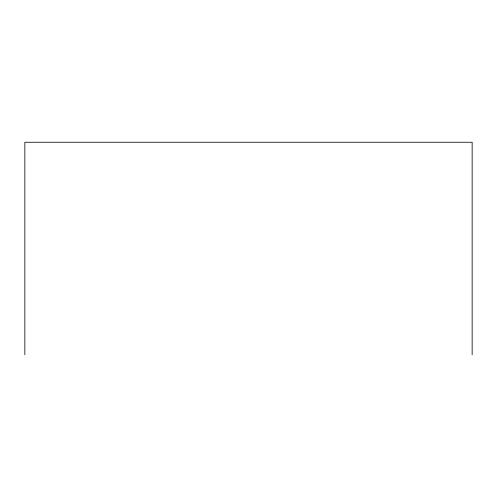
<?xml version="1.0" encoding="UTF-8"?>
<svg xmlns="http://www.w3.org/2000/svg" width="497" height="497" viewBox="0 0 497 497"><rect width="100%" height="100%" fill="white"/><g stroke="black" fill="none" stroke-linecap="round" stroke-linejoin="round"><path stroke-width="0.75" d="M472.15 354.746L472.15 142.254L24.85 142.254L24.85 354.746"/></g></svg>
